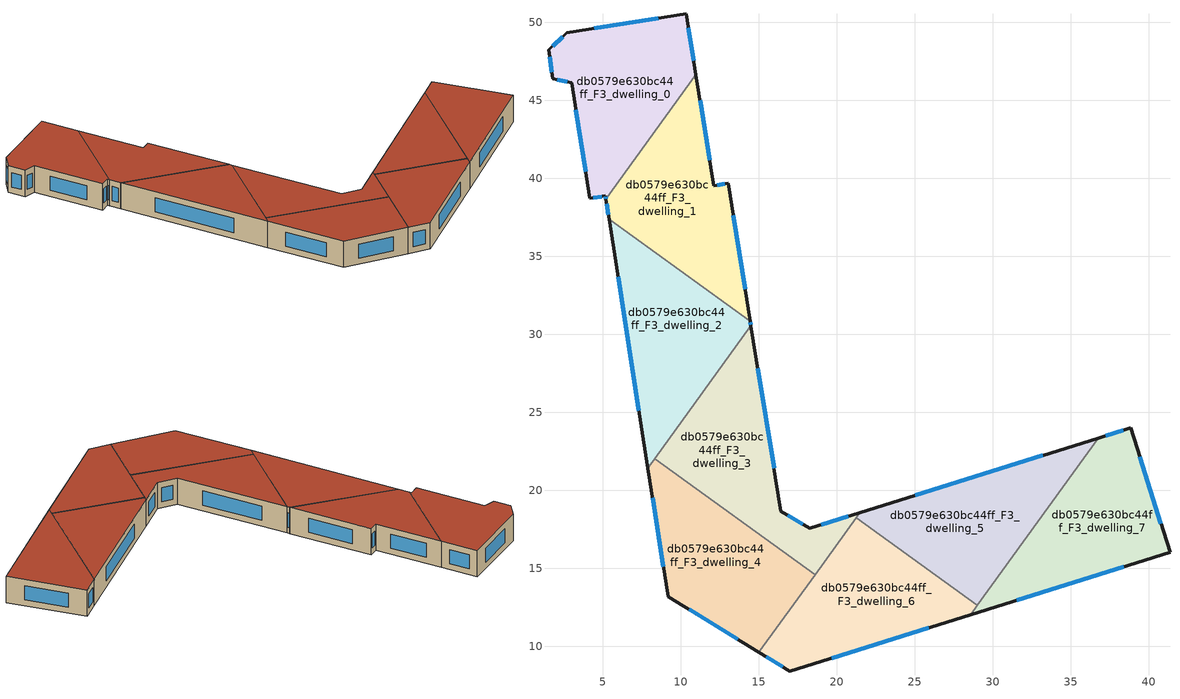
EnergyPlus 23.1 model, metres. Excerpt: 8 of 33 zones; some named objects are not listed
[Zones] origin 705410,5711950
db0579e630bc44ff_F3_dwelling_0
 floor to db0579e630bc44ff_F2_dwelling_0 (EU_floor_Construction): 10.33,50.57 10.96,46.64 5.2,38.66 5.16,38.87 4.16,38.72 3.01,46.12 1.79,46.39 1.51,48.24 2.68,49.33 z9
 wall outside (EU_wall_Construction): 10.96,46.64 10.33,50.57 2.68,49.33 1.51,48.24 1.79,46.39 3.01,46.12 4.16,38.72 5.16,38.87 5.2,38.66 z9:12
 wall to db0579e630bc44ff_F3_dwelling_1 (EU_wall_Construction): 5.2,38.66 10.96,46.64 z9:12
 window (EU_Window_Construction): 2.07,46.33 2.73,46.19 / 1.58,47.81 1.73,46.82 / 2.41,49.08 1.78,48.49 / 8.56,50.28 4.45,49.62 / 10.81,47.55 10.48,49.66 / 5.17,38.82 5.19,38.71 / 4.39,38.76 4.93,38.84 / 3.27,44.41 3.89,40.44 z9.69:11.31
 roof outside (EU_roof_Construction): 5.2,38.66 10.96,46.64 10.33,50.57 2.68,49.33 1.51,48.24 1.79,46.39 3.01,46.12 4.16,38.72 5.16,38.87 z12
db0579e630bc44ff_F3_dwelling_1
 floor to db0579e630bc44ff_F2_dwelling_1 (EU_floor_Construction): 10.96,46.64 12.1,39.53 13.02,39.68 14.45,30.85 5.39,37.39 5.2,38.66 z9
 wall outside (EU_wall_Construction): 14.45,30.85 13.02,39.68 12.1,39.53 10.96,46.64 / 5.2,38.66 5.39,37.39 z9:12
 wall to db0579e630bc44ff_F3_dwelling_2 (EU_wall_Construction): 5.39,37.39 14.45,30.85 z9:12
 window (EU_Window_Construction): 11.84,41.18 11.22,45 / 12.81,39.65 12.32,39.57 / 14.12,32.9 13.35,37.64 / 5.24,38.36 5.35,37.68 z9.69:11.31
 roof outside (EU_roof_Construction): 14.45,30.85 13.02,39.68 12.1,39.53 10.96,46.64 5.2,38.66 5.39,37.39 z12
db0579e630bc44ff_F3_dwelling_2
 floor to db0579e630bc44ff_F2_dwelling_2 (EU_floor_Construction): 14.45,30.85 14.49,30.57 7.89,21.42 5.39,37.39 z9
 wall outside (EU_wall_Construction): 14.49,30.57 14.45,30.85 / 5.39,37.39 7.89,21.42 z9:12
 wall to db0579e630bc44ff_F3_dwelling_3 (EU_wall_Construction): 8.32,22.01 14.49,30.57 z9:12
 wall to db0579e630bc44ff_F3_dwelling_4 (EU_wall_Construction): 7.89,21.42 8.32,22.01 z9:12
 window (EU_Window_Construction): 14.48,30.63 14.46,30.79 / 5.97,33.69 7.31,25.11 z9.69:11.31
 roof outside (EU_roof_Construction): 7.89,21.42 14.49,30.57 14.45,30.85 5.39,37.39 z12
db0579e630bc44ff_F3_dwelling_3
 floor to db0579e630bc44ff_F2_dwelling_3 (EU_floor_Construction): 14.49,30.57 16.42,18.67 18.25,17.57 21.48,18.57 18.6,14.59 8.32,22.01 z9
 wall outside (EU_wall_Construction): 21.48,18.57 18.25,17.57 16.42,18.67 14.49,30.57 z9:12
 wall to db0579e630bc44ff_F3_dwelling_4 (EU_wall_Construction): 8.32,22.01 18.6,14.59 z9:12
 wall to db0579e630bc44ff_F3_dwelling_6 (EU_wall_Construction): 18.6,14.59 21.24,18.24 z9:12
 wall to db0579e630bc44ff_F3_dwelling_5 (EU_wall_Construction): 21.24,18.24 21.48,18.57 z9:12
 window (EU_Window_Construction): 15.97,21.42 14.94,27.81 / 17.83,17.82 16.84,18.42 / 20.73,18.34 19,17.8 z9.69:11.31
 roof outside (EU_roof_Construction): 18.6,14.59 21.48,18.57 18.25,17.57 16.42,18.67 14.49,30.57 8.32,22.01 z12
db0579e630bc44ff_F3_dwelling_4
 floor to db0579e630bc44ff_F2_dwelling_4 (EU_floor_Construction): 18.6,14.59 15.01,9.61 9.18,13.19 7.89,21.42 8.32,22.01 z9
 wall outside (EU_wall_Construction): 7.89,21.42 9.18,13.19 15.01,9.61 z9:12
 wall to db0579e630bc44ff_F3_dwelling_6 (EU_wall_Construction): 15.01,9.61 18.6,14.59 z9:12
 window (EU_Window_Construction): 8.19,19.51 8.88,15.09 / 10.52,12.36 13.66,10.44 z9.69:11.31
 roof outside (EU_roof_Construction): 15.01,9.61 18.6,14.59 8.32,22.01 7.89,21.42 9.18,13.19 z12
db0579e630bc44ff_F3_dwelling_5
 floor to db0579e630bc44ff_F2_dwelling_5 (EU_floor_Construction): 36.75,23.34 29.01,12.63 21.24,18.24 21.48,18.57 z9
 wall outside (EU_wall_Construction): 36.75,23.34 21.48,18.57 z9:12
 wall to db0579e630bc44ff_F3_dwelling_6 (EU_wall_Construction): 21.24,18.24 29.01,12.63 z9:12
 wall to db0579e630bc44ff_F3_dwelling_7 (EU_wall_Construction): 29.01,12.63 36.75,23.34 z9:12
 window (EU_Window_Construction): 33.21,22.24 25.01,19.68 z9.69:11.31
 roof outside (EU_roof_Construction): 29.01,12.63 36.75,23.34 21.48,18.57 21.24,18.24 z12
db0579e630bc44ff_F3_dwelling_6
 floor to db0579e630bc44ff_F2_dwelling_6 (EU_floor_Construction): 29.01,12.63 28.57,12.02 16.99,8.39 15.01,9.61 21.24,18.24 z9
 wall outside (EU_wall_Construction): 15.01,9.61 16.99,8.39 28.57,12.02 z9:12
 wall to db0579e630bc44ff_F3_dwelling_7 (EU_wall_Construction): 28.57,12.02 29.01,12.63 z9:12
 window (EU_Window_Construction): 19.67,9.23 25.89,11.18 / 15.47,9.33 16.53,8.68 z9.69:11.31
 roof outside (EU_roof_Construction): 28.57,12.02 29.01,12.63 21.24,18.24 15.01,9.61 16.99,8.39 z12
db0579e630bc44ff_F3_dwelling_7
 floor to db0579e630bc44ff_F2_dwelling_7 (EU_floor_Construction): 38.85,24 41.36,16.02 28.57,12.02 36.75,23.34 z9
 wall outside (EU_wall_Construction): 28.57,12.02 41.36,16.02 38.85,24 36.75,23.34 z9:12
 window (EU_Window_Construction): 38.37,23.85 37.23,23.5 / 40.78,17.87 39.43,22.15 / 31.53,12.94 38.4,15.09 z9.69:11.31
 roof outside (EU_roof_Construction): 41.36,16.02 38.85,24 36.75,23.34 28.57,12.02 z12
[Building]
EU S2 Campaign: North Axis=0; Terrain=City; Solar Distribution=FullExterior
[Site:Location]
London: Latitude=51.5; Longitude=-0.5; Time Zone=0; Elevation=25
[SizingPeriod:WeatherFileDays]
AnnualSizingPeriod: Begin Month=1; Begin Day of Month=1; End Month=12; End Day of Month=31; Day of Week for Start Day=Monday; Use Weather File Daylight Saving Period=No; Use Weather File Rain and Snow Indicators=No
[MATERIAL]
EU_InternalMass_Material: Roughness=MediumRough; Thickness=0.1; Conductivity=1; Density=1800; Specific Heat=900; Thermal Absorptance=0.9; Solar Absorptance=0.7; Visible Absorptance=0.7
[MATERIAL:NOMASS] Roughness=MediumRough; Thermal Absorptance=0.9; Solar Absorptance=0.7; Visible Absorptance=0.7
Name | Thermal Resistance
EU_wall_NoMass | 0.635353
EU_roof_NoMass | 0.675062
EU_floor_NoMass | 1.96382
[WINDOWMATERIAL:SIMPLEGLAZINGSYSTEM]
EU_Window_SimpleGlazing: UFactor=2.96269; Solar Heat Gain Coefficient=0.76; Visible Transmittance=0.76
[CONSTRUCTION]
EU_wall_Construction: EU_wall_NoMass
EU_roof_Construction: EU_roof_NoMass
EU_floor_Construction: EU_floor_NoMass
EU_Window_Construction: EU_Window_SimpleGlazing
EU_InternalMass_Construction: EU_InternalMass_Material
[ZONE] Type=1; Multiplier=1; Ceiling Height=autocalculate; Floor Area=autocalculate; Part of Total Floor Area=Yes
Name | Volume
db0579e630bc44ff_F3_dwelling_0 | 195.913
db0579e630bc44ff_F3_dwelling_1 | 195.916
db0579e630bc44ff_F3_dwelling_2 | 195.928
db0579e630bc44ff_F3_dwelling_3 | 195.926
db0579e630bc44ff_F3_dwelling_4 | 195.917
db0579e630bc44ff_F3_dwelling_5 | 195.924
db0579e630bc44ff_F3_dwelling_6 | 195.921
db0579e630bc44ff_F3_dwelling_7 | 195.923
[INTERNALMASS] Construction=EU_InternalMass_Construction
Name | Zone or ZoneList | Surface Area
db0579e630bc44ff_F3_dwelling_0_EU_InternalMass | db0579e630bc44ff_F3_dwelling_0 | 65.3047
db0579e630bc44ff_F3_dwelling_1_EU_InternalMass | db0579e630bc44ff_F3_dwelling_1 | 65.3056
db0579e630bc44ff_F3_dwelling_2_EU_InternalMass | db0579e630bc44ff_F3_dwelling_2 | 65.3075
db0579e630bc44ff_F3_dwelling_3_EU_InternalMass | db0579e630bc44ff_F3_dwelling_3 | 65.3048
db0579e630bc44ff_F3_dwelling_4_EU_InternalMass | db0579e630bc44ff_F3_dwelling_4 | 65.3061
db0579e630bc44ff_F3_dwelling_5_EU_InternalMass | db0579e630bc44ff_F3_dwelling_5 | 65.3068
db0579e630bc44ff_F3_dwelling_6_EU_InternalMass | db0579e630bc44ff_F3_dwelling_6 | 65.3078
db0579e630bc44ff_F3_dwelling_7_EU_InternalMass | db0579e630bc44ff_F3_dwelling_7 | 65.3077
[OTHEREQUIPMENT] Fuel Type=Electricity; Design Level Calculation Method=Watts/Area; Power per Zone Floor Area=1; Fraction Latent=0; Fraction Radiant=0; Fraction Lost=0; Carbon Dioxide Generation Rate=0; EndUse Subcategory=EU_Step8_InternalGains
Name | Zone or ZoneList or Space or SpaceList | Schedule
EU_Step8_InternalGain_db0579e630bc44ff_F3_dwelling_0_f000 | db0579e630bc44ff_F3_dwelling_0 | EU_Step8_GainSchedule_db0579e630bc44ff_F3_dwelling_0_f000
EU_Step8_InternalGain_db0579e630bc44ff_F3_dwelling_1_f000 | db0579e630bc44ff_F3_dwelling_1 | EU_Step8_GainSchedule_db0579e630bc44ff_F3_dwelling_1_f000
EU_Step8_InternalGain_db0579e630bc44ff_F3_dwelling_2_f000 | db0579e630bc44ff_F3_dwelling_2 | EU_Step8_GainSchedule_db0579e630bc44ff_F3_dwelling_2_f000
EU_Step8_InternalGain_db0579e630bc44ff_F3_dwelling_3_f000 | db0579e630bc44ff_F3_dwelling_3 | EU_Step8_GainSchedule_db0579e630bc44ff_F3_dwelling_3_f000
EU_Step8_InternalGain_db0579e630bc44ff_F3_dwelling_4_f000 | db0579e630bc44ff_F3_dwelling_4 | EU_Step8_GainSchedule_db0579e630bc44ff_F3_dwelling_4_f000
EU_Step8_InternalGain_db0579e630bc44ff_F3_dwelling_5_f000 | db0579e630bc44ff_F3_dwelling_5 | EU_Step8_GainSchedule_db0579e630bc44ff_F3_dwelling_5_f000
EU_Step8_InternalGain_db0579e630bc44ff_F3_dwelling_6_f000 | db0579e630bc44ff_F3_dwelling_6 | EU_Step8_GainSchedule_db0579e630bc44ff_F3_dwelling_6_f000
EU_Step8_InternalGain_db0579e630bc44ff_F3_dwelling_7_f000 | db0579e630bc44ff_F3_dwelling_7 | EU_Step8_GainSchedule_db0579e630bc44ff_F3_dwelling_7_f000
[ZONEVENTILATION:DESIGNFLOWRATE] Schedule=EU_AlwaysOn; Design Flow Rate Calculation Method=AirChanges/Hour; Air Changes per Hour=0.555504; Ventilation Type=Natural; Fan Pressure Rise=0; Fan Total Efficiency=1; Constant Term Coefficient=1; Temperature Term Coefficient=0; Velocity Term Coefficient=0; Velocity Squared Term Coefficient=0; Minimum Indoor Temperature=-100; Maximum Indoor Temperature=100; Delta Temperature=-100; Minimum Outdoor Temperature=-100; Maximum Outdoor Temperature=100; Maximum Wind Speed=40
Name | Zone or ZoneList or Space or SpaceList
EU_ConstantAir_db0579e630bc44ff_F3_dwelling_0 | db0579e630bc44ff_F3_dwelling_0
EU_ConstantAir_db0579e630bc44ff_F3_dwelling_1 | db0579e630bc44ff_F3_dwelling_1
EU_ConstantAir_db0579e630bc44ff_F3_dwelling_2 | db0579e630bc44ff_F3_dwelling_2
EU_ConstantAir_db0579e630bc44ff_F3_dwelling_3 | db0579e630bc44ff_F3_dwelling_3
EU_ConstantAir_db0579e630bc44ff_F3_dwelling_4 | db0579e630bc44ff_F3_dwelling_4
EU_ConstantAir_db0579e630bc44ff_F3_dwelling_5 | db0579e630bc44ff_F3_dwelling_5
EU_ConstantAir_db0579e630bc44ff_F3_dwelling_6 | db0579e630bc44ff_F3_dwelling_6
EU_ConstantAir_db0579e630bc44ff_F3_dwelling_7 | db0579e630bc44ff_F3_dwelling_7
[HVACTEMPLATE:ZONE:IDEALLOADSAIRSYSTEM] System Availability Schedule=EU_AlwaysOn; Maximum Heating Supply Air Temperature=50; Minimum Cooling Supply Air Temperature=13; Maximum Heating Supply Air Humidity Ratio=0.0156; Minimum Cooling Supply Air Humidity Ratio=0.0077; Heating Limit=NoLimit; Cooling Limit=NoLimit; Heating Availability Schedule=EU_AlwaysOn; Cooling Availability Schedule=EU_CoolingOff; Dehumidification Control Type=ConstantSensibleHeatRatio; Cooling Sensible Heat Ratio=0.7; Dehumidification Setpoint=60; Humidification Control Type=None; Humidification Setpoint=30; Outdoor Air Method=None; Outdoor Air Flow Rate per Person=0.00944; Outdoor Air Flow Rate per Zone Floor Area=0; Outdoor Air Flow Rate per Zone=0; Demand Controlled Ventilation Type=None; Outdoor Air Economizer Type=NoEconomizer; Heat Recovery Type=None; Sensible Heat Recovery Effectiveness=0.7; Latent Heat Recovery Effectiveness=0.65
Name | Template Thermostat
db0579e630bc44ff_F3_dwelling_0 | EU_HeatOnly_db0579e630bc44ff_F3_dwelling_0
db0579e630bc44ff_F3_dwelling_1 | EU_HeatOnly_db0579e630bc44ff_F3_dwelling_1
db0579e630bc44ff_F3_dwelling_2 | EU_HeatOnly_db0579e630bc44ff_F3_dwelling_2
db0579e630bc44ff_F3_dwelling_3 | EU_HeatOnly_db0579e630bc44ff_F3_dwelling_3
db0579e630bc44ff_F3_dwelling_4 | EU_HeatOnly_db0579e630bc44ff_F3_dwelling_4
db0579e630bc44ff_F3_dwelling_5 | EU_HeatOnly_db0579e630bc44ff_F3_dwelling_5
db0579e630bc44ff_F3_dwelling_6 | EU_HeatOnly_db0579e630bc44ff_F3_dwelling_6
db0579e630bc44ff_F3_dwelling_7 | EU_HeatOnly_db0579e630bc44ff_F3_dwelling_7
[SIZING:ZONE] Zone Cooling Design Supply Air Temperature Input Method=SupplyAirTemperature; Zone Cooling Design Supply Air Temperature=13; Zone Heating Design Supply Air Temperature Input Method=SupplyAirTemperature; Zone Heating Design Supply Air Temperature=50; Zone Cooling Design Supply Air Humidity Ratio=0.008; Zone Heating Design Supply Air Humidity Ratio=0.008; Cooling Design Air Flow Method=DesignDay; Cooling Design Air Flow Rate=0; Cooling Minimum Air Flow per Zone Floor Area=0.000762; Cooling Minimum Air Flow=0; Cooling Minimum Air Flow Fraction=0.2; Heating Design Air Flow Method=DesignDay; Heating Design Air Flow Rate=0; Heating Maximum Air Flow per Zone Floor Area=0.002032; Heating Maximum Air Flow=0.141576; Heating Maximum Air Flow Fraction=0.3; Account for Dedicated Outdoor Air System=No; Dedicated Outdoor Air System Control Strategy=NeutralSupplyAir; Dedicated Outdoor Air Low Setpoint Temperature for Design=autosize; Dedicated Outdoor Air High Setpoint Temperature for Design=autosize; Zone Load Sizing Method=Sensible Load Only No Latent Load; Zone Latent Cooling Design Supply Air Humidity Ratio Input Method=HumidityRatioDifference; Zone Cooling Design Supply Air Humidity Ratio Difference=0.005; Zone Latent Heating Design Supply Air Humidity Ratio Input Method=HumidityRatioDifference; Zone Humidification Design Supply Air Humidity Ratio Difference=0.005
db0579e630bc44ff_F3_dwelling_0; db0579e630bc44ff_F3_dwelling_1; db0579e630bc44ff_F3_dwelling_2; db0579e630bc44ff_F3_dwelling_3; db0579e630bc44ff_F3_dwelling_4; db0579e630bc44ff_F3_dwelling_5; db0579e630bc44ff_F3_dwelling_6; db0579e630bc44ff_F3_dwelling_7
[SCHEDULE:CONSTANT]
Name | Hourly Value
EU_AlwaysOn | 1
EU_CoolingOff | 0
[SCHEDULE:FILE] Column Number=1; Rows to Skip at Top=0; Number of Hours of Data=8760; Column Separator=Comma; Interpolate to Timestep=No; Minutes per Item=60; Adjust Schedule for Daylight Savings=Yes
Name | File
EU_Step8_GainSchedule_db0579e630bc44ff_F3_dwelling_0_f000 | ../../schedules/db0579e630bc44ff/db0579e630bc44ff_F3_dwelling_0_f000_gain.csv
EU_Step8_GainSchedule_db0579e630bc44ff_F3_dwelling_1_f000 | ../../schedules/db0579e630bc44ff/db0579e630bc44ff_F3_dwelling_1_f000_gain.csv
EU_Step8_GainSchedule_db0579e630bc44ff_F3_dwelling_2_f000 | ../../schedules/db0579e630bc44ff/db0579e630bc44ff_F3_dwelling_2_f000_gain.csv
EU_Step8_GainSchedule_db0579e630bc44ff_F3_dwelling_3_f000 | ../../schedules/db0579e630bc44ff/db0579e630bc44ff_F3_dwelling_3_f000_gain.csv
EU_Step8_GainSchedule_db0579e630bc44ff_F3_dwelling_4_f000 | ../../schedules/db0579e630bc44ff/db0579e630bc44ff_F3_dwelling_4_f000_gain.csv
EU_Step8_GainSchedule_db0579e630bc44ff_F3_dwelling_5_f000 | ../../schedules/db0579e630bc44ff/db0579e630bc44ff_F3_dwelling_5_f000_gain.csv
EU_Step8_GainSchedule_db0579e630bc44ff_F3_dwelling_6_f000 | ../../schedules/db0579e630bc44ff/db0579e630bc44ff_F3_dwelling_6_f000_gain.csv
EU_Step8_GainSchedule_db0579e630bc44ff_F3_dwelling_7_f000 | ../../schedules/db0579e630bc44ff/db0579e630bc44ff_F3_dwelling_7_f000_gain.csv
